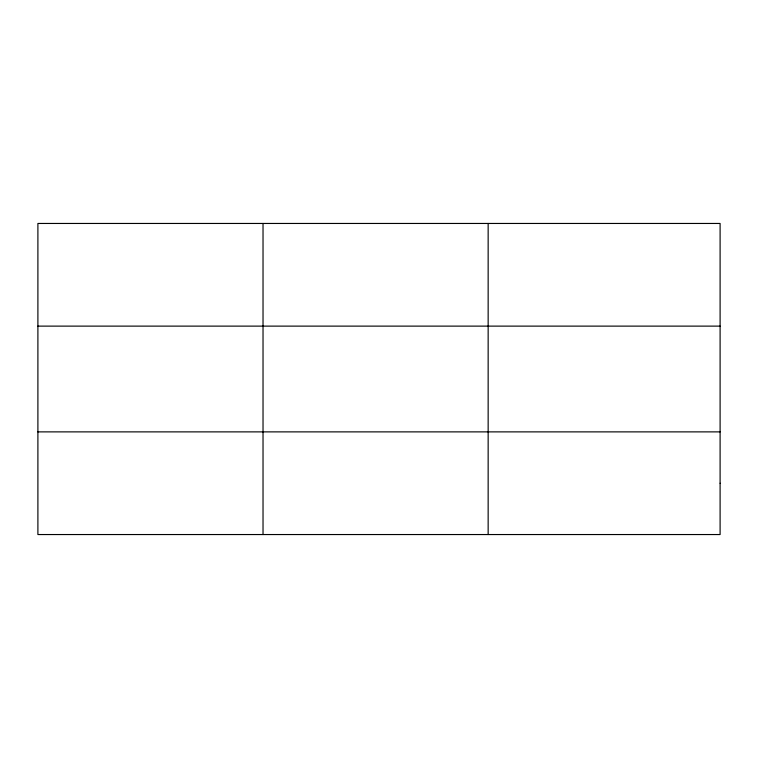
<?xml version="1.0" encoding="UTF-8"?>
<svg xmlns="http://www.w3.org/2000/svg" width="758" height="758" viewBox="0 0 758 758"><rect width="100%" height="100%" fill="white"/><g stroke="black" fill="none" stroke-linecap="round" stroke-linejoin="round"><path stroke-width="1.14" d="M37.9 326.12L720.1 326.12M37.9 431.88L720.1 431.88M488.152 223.458L488.152 534.542M263.026 223.458L263.026 534.542M720.1 483.216L720.1 534.542L37.9 534.542L37.9 223.458L720.1 223.458L720.1 483.216"/></g></svg>
